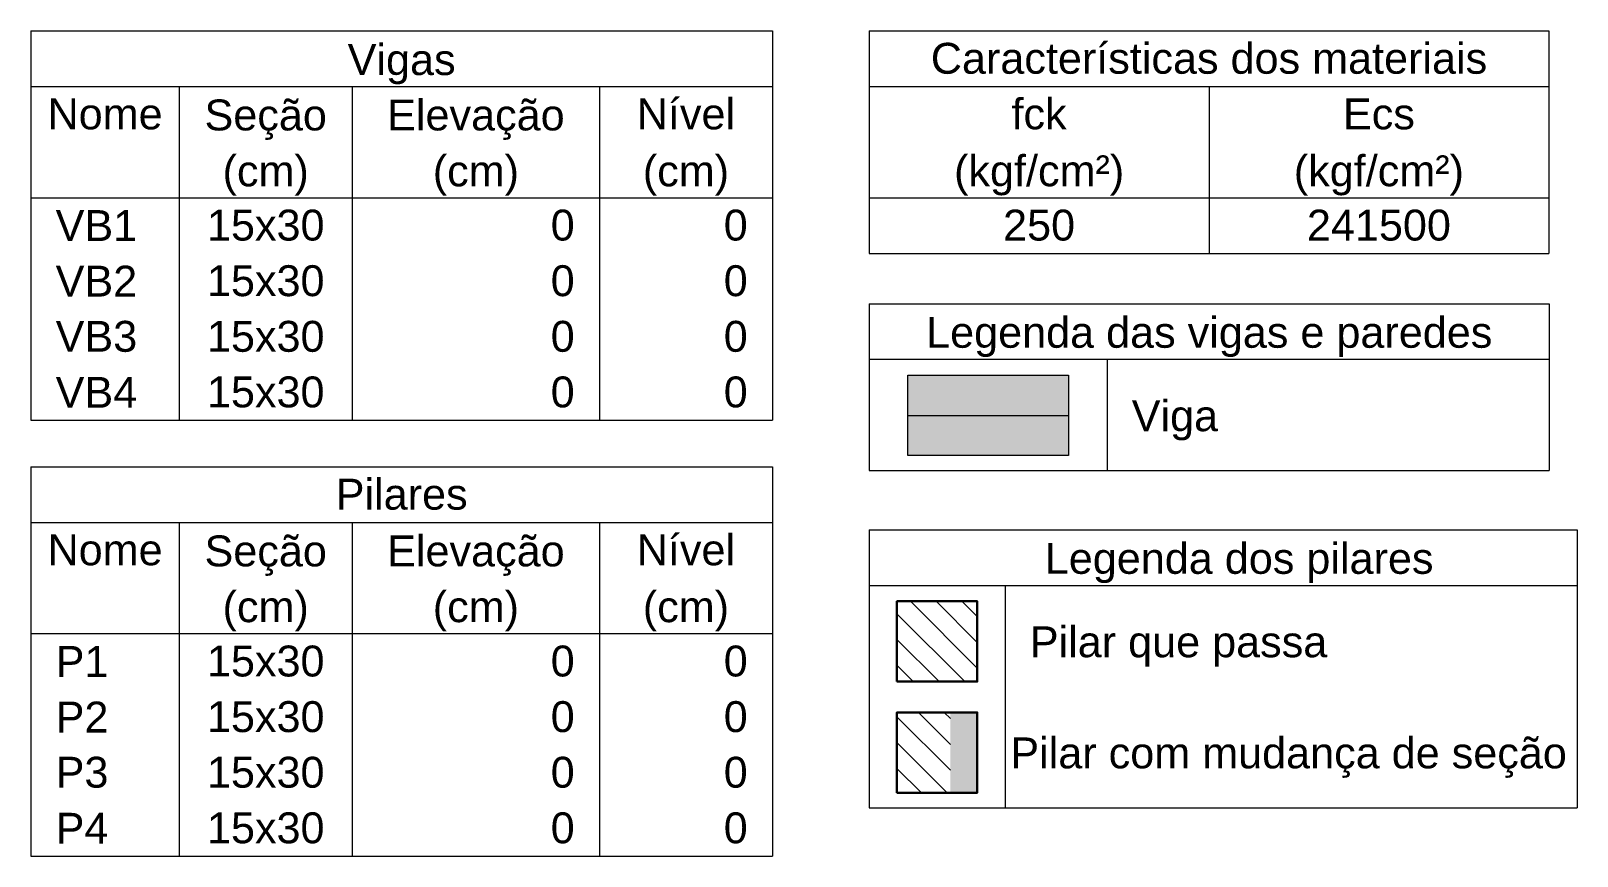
# Model space of a CAD drawing. Header units: inches. Extents: x 11 to 257, y -21 to 53.
# Drawn here: x 27.55 to 38.15, y 7.37 to 13.03 of the extents above; entities that cross this region are included whole.
import ezdxf

# ---------------------------------------------------------------- set-up
doc = ezdxf.new("R2010")
doc.units = ezdxf.units.IN
doc.header["$MEASUREMENT"] = 0
for name, color, linetype, lineweight in [('FO-Eixos', 5, 'Continuous', 5), ('FO-Hachura pilar que morre', 106, 'Continuous', 5), ('FO-Hachura pilar que passa', 19, 'Continuous', 5), ('FO-Hachura viga', 43, 'Continuous', 5), ('FO-Pilares', 4, 'Continuous', 30), ('FO-Textos das vigas', 7, 'Continuous', 5), ('FO-Textos dos pilares', 7, 'Continuous', 5), ('FO-Vigas', 1, 'Continuous', 20)]:
    doc.layers.add(name, color=color, linetype=linetype, lineweight=lineweight)
doc.styles.add('Arial', font='arial.ttf')
pattern_1 = [(135, (16.08899, -3.09093), (-0.08838835, -0.08838835), [])]

msp = doc.modelspace()

# ---------------------------------------------------------------- hatches: boundary and pattern name
at = {"layer": 'FO-Hachura pilar que morre', "linetype": 'Continuous'}
msp.add_hatch(color=256, dxfattribs=at).paths.add_polyline_path([(33.8514, 7.8065), (33.8514, 8.3572), (34.0359, 8.3572), (34.0359, 7.8065), (33.8514, 7.8065)])
at = {"layer": 'FO-Hachura pilar que passa', "linetype": 'Continuous'}
h = msp.add_hatch(dxfattribs=at)
h.set_pattern_fill('ANSI31', color=256, angle=90, style=0)
h.set_pattern_definition(pattern_1)
h.paths.add_polyline_path([(33.4852, 8.569), (33.4852, 9.1197), (34.0359, 9.1197), (34.0359, 8.569), (33.4852, 8.569)])
h = msp.add_hatch(dxfattribs=at)
h.set_pattern_fill('ANSI31', color=256, angle=90, style=0)
h.set_pattern_definition(pattern_1)
h.paths.add_polyline_path([(33.4852, 7.8065), (33.4852, 8.3572), (33.8514, 8.3572), (33.8514, 7.8065), (33.4852, 7.8065)])
at = {"layer": 'FO-Hachura viga', "linetype": 'Continuous'}
msp.add_hatch(color=256, dxfattribs=at).paths.add_polyline_path([(33.5594, 10.1189), (33.5594, 10.6696), (34.6607, 10.6696), (34.6607, 10.1189), (33.5594, 10.1189)])

# ---------------------------------------------------------------- linework, layer by layer
at = {"layer": 'FO-Eixos'}
msp.add_line((33.5594, 10.3943), (34.6607, 10.3943), dxfattribs=at)
at = {"layer": 'FO-Pilares'}
for points in [[(33.4852, 8.569), (33.4852, 9.1197), (34.0359, 9.1197), (34.0359, 8.569), (33.4852, 8.569)], [(33.4852, 7.8065), (33.4852, 8.3572), (34.0359, 8.3572), (34.0359, 7.8065), (33.4852, 7.8065)]]:
    msp.add_lwpolyline(points, close=True, dxfattribs=at)
at = {"layer": 'FO-Textos das vigas'}
for p, q in [((27.5484, 13.03), (32.6316, 13.03)), ((27.5484, 13.03), (27.5484, 10.3614)), ((32.6316, 13.03), (32.6316, 10.3614)), ((33.2946, 13.03), (37.9542, 13.03)), ((33.2946, 13.03), (33.2946, 12.6488)), ((37.9542, 13.03), (37.9542, 12.6488)), ((27.5484, 12.6488), (32.6316, 12.6488)), ((28.565, 12.6488), (28.565, 10.3614)), ((29.7511, 12.6488), (29.7511, 10.3614)), ((31.4455, 12.6488), (31.4455, 10.3614)), ((33.2946, 12.6488), (37.9542, 12.6488)), ((33.2946, 12.6488), (33.2946, 11.5051)), ((35.6244, 12.6488), (35.6244, 11.5051)), ((37.9542, 12.6488), (37.9542, 11.5051)), ((27.5484, 11.8863), (32.6316, 11.8863)), ((33.2946, 11.8863), (37.9542, 11.8863)), ((33.2946, 11.5051), (37.9542, 11.5051)), ((33.2946, 11.16), (37.957, 11.16)), ((33.2946, 11.16), (33.2946, 10.0163)), ((37.957, 11.16), (37.957, 10.0163)), ((33.2946, 10.7788), (37.957, 10.7788)), ((34.9255, 10.7788), (34.9255, 10.0163)), ((27.5484, 10.3614), (32.6316, 10.3614)), ((33.2946, 10.0163), (37.957, 10.0163)), ((33.2946, 9.6101), (38.1476, 9.6101)), ((33.2946, 9.6101), (33.2946, 7.7039)), ((38.1476, 9.6101), (38.1476, 7.7039)), ((33.2946, 9.2288), (38.1476, 9.2288)), ((34.2265, 9.2288), (34.2265, 7.7039)), ((33.2946, 7.7039), (38.1476, 7.7039))]:
    msp.add_line(p, q, dxfattribs=at)
at = {"layer": 'FO-Textos dos pilares'}
for p, q in [((27.5484, 10.0415), (32.6316, 10.0415)), ((27.5484, 10.0415), (27.5484, 7.3728)), ((32.6316, 10.0415), (32.6316, 7.3728)), ((27.5484, 9.6602), (32.6316, 9.6602)), ((28.565, 9.6602), (28.565, 7.3728)), ((29.7511, 9.6602), (29.7511, 7.3728)), ((31.4455, 9.6602), (31.4455, 7.3728)), ((27.5484, 8.8978), (32.6316, 8.8978)), ((27.5484, 7.3728), (32.6316, 7.3728))]:
    msp.add_line(p, q, dxfattribs=at)
at = {"layer": 'FO-Vigas'}
msp.add_lwpolyline([(33.5594, 10.1189), (33.5594, 10.6696), (34.6607, 10.6696), (34.6607, 10.1189), (33.5594, 10.1189)], close=True, dxfattribs=at)

# ---------------------------------------------------------------- texts
at = {"layer": 'FO-Textos das vigas', "linetype": 'Continuous', "char_height": 0.2118, "line_spacing_factor": 0.798, "style": 'Arial'}
for s, insert, width, attachment_point in [('Vigas', (30.0898, 12.6637), 1.484062, 8), ('Características dos materiais', (35.6244, 12.7335), 7.649164, 8), ('Nome', (28.0567, 12.3523), 1.582556, 8), ('Seção', (29.1578, 12.2827), 1.682208, 8), ('Elevação', (30.5988, 12.2827), 2.440606, 8), ('Nível', (32.0386, 12.3523), 1.351676, 8), ('fck', (34.4595, 12.3523), 0.758109, 8), ('Ecs', (36.7893, 12.3523), 0.988989, 8), ('(cm)', (29.1578, 11.9007), 1.185975, 8), ('(cm)', (30.5988, 11.9007), 1.185975, 8), ('(cm)', (32.0388, 11.9007), 1.185975, 8), ('(kgf/cm²)', (34.46, 11.9014), 2.339795, 8), ('(kgf/cm²)', (36.789, 11.9014), 2.339795, 8), ('VB1', (27.7178, 11.5898), 1.121375, 7), ('15x30', (29.1581, 11.5898), 1.616449, 8), ('0', (31.2761, 11.5898), 0.329953, 9), ('0', (32.4622, 11.5898), 0.329953, 9), ('250', (34.4595, 11.5898), 0.989858, 8), ('241500', (36.7893, 11.5898), 1.979715, 8), ('VB2', (27.7178, 11.2086), 1.121375, 7), ('15x30', (29.1581, 11.2086), 1.616449, 8), ('0', (31.2761, 11.2086), 0.329953, 9), ('0', (32.4622, 11.2086), 0.329953, 9), ('VB3', (27.7178, 10.8273), 1.121375, 7), ('15x30', (29.1581, 10.8273), 1.616449, 8), ('0', (31.2761, 10.8273), 0.329953, 9), ('0', (32.4622, 10.8273), 0.329953, 9), ('Legenda das vigas e paredes', (35.6261, 10.794), 4.986151, 8), ('VB4', (27.7178, 10.4461), 1.121375, 7), ('15x30', (29.1581, 10.4461), 1.616449, 8), ('0', (31.2761, 10.4461), 0.329953, 9), ('0', (32.4622, 10.4461), 0.329953, 9), ('Viga', (35.0946, 10.222), 1.187677, 7), ('Legenda dos pilares', (35.8311, 9.2441), 5.340211, 8), ('Pilar que passa', (34.396, 8.6721), 4.08896, 7), ('Pilar com mudança de seção', (34.2625, 7.9091), 7.649101, 7)]:
    msp.add_mtext(s, dxfattribs=dict(at, insert=insert, width=width, attachment_point=attachment_point))
at = {"layer": 'FO-Textos dos pilares', "linetype": 'Continuous', "char_height": 0.2118, "line_spacing_factor": 0.798, "style": 'Arial'}
for s, insert, width, attachment_point in [('Pilares', (30.09, 9.745), 1.814747, 8), ('Nome', (28.0567, 9.3637), 1.580679, 8), ('Seção', (29.1578, 9.2938), 1.68182, 8), ('Elevação', (30.5988, 9.2938), 2.441817, 8), ('Nível', (32.0386, 9.3637), 1.352391, 8), ('(cm)', (29.1578, 8.9128), 1.184787, 8), ('(cm)', (30.5988, 8.9128), 1.184787, 8), ('(cm)', (32.0388, 8.9128), 1.184787, 8), ('P1', (27.7178, 8.6012), 0.725321, 7), ('15x30', (29.1581, 8.6012), 1.609577, 8), ('0', (31.2761, 8.6012), 0.329429, 9), ('0', (32.4622, 8.6012), 0.329429, 9), ('P2', (27.7178, 8.22), 0.725321, 7), ('15x30', (29.1581, 8.22), 1.609577, 8), ('0', (31.2761, 8.22), 0.329429, 9), ('0', (32.4622, 8.22), 0.329429, 9), ('P3', (27.7178, 7.8388), 0.725321, 7), ('15x30', (29.1581, 7.8388), 1.609577, 8), ('0', (31.2761, 7.8388), 0.329429, 9), ('0', (32.4622, 7.8388), 0.329429, 9), ('P4', (27.7178, 7.4575), 0.725321, 7), ('15x30', (29.1581, 7.4575), 1.609577, 8), ('0', (31.2761, 7.4575), 0.329429, 9), ('0', (32.4622, 7.4575), 0.329429, 9)]:
    msp.add_mtext(s, dxfattribs=dict(at, insert=insert, width=width, attachment_point=attachment_point))

doc.saveas('drawing.dxf')
